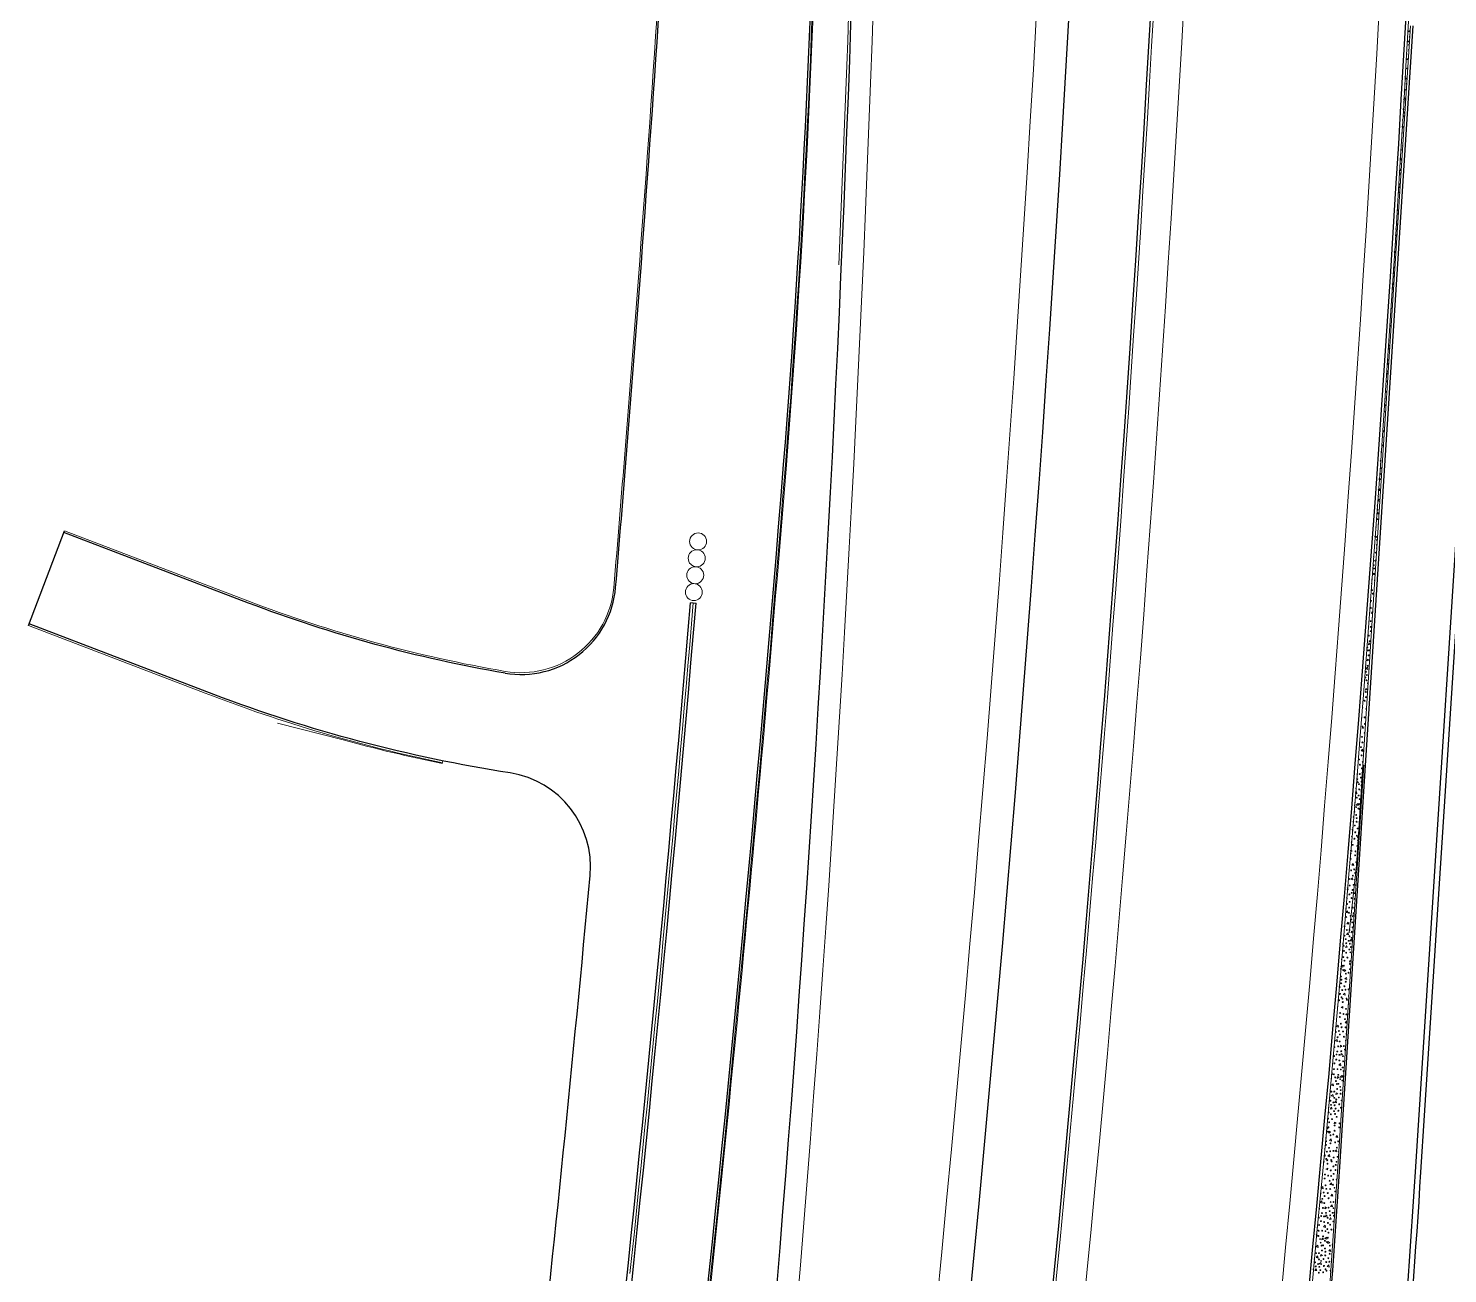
# Model space of a CAD drawing. Extents: x 2536801 to 2538856, y 7112140 to 7131569.
# Drawn here: x 2537463 to 2537985, y 7115998 to 7116457 of the extents above; entities that cross this region are included whole.
import ezdxf

# ---------------------------------------------------------------- set-up
doc = ezdxf.new("R2010")
doc.units = 0
doc.header["$LTSCALE"] = 100
doc.header["$MEASUREMENT"] = 0
for name, color, linetype, lineweight in [('D_BOC_FR', 3, 'Continuous', 13), ('D_BOC_XST', 4, 'Continuous', 13), ('D_CTB_1', 2, 'Continuous', 0), ('D_EOS_FR', 3, 'Continuous', 30), ('D_EOS_ML', 7, 'Continuous', 30), ('D_EOS_RMP', 1, 'Continuous', 30), ('D_EOT_ML', 7, 'Continuous', 13), ('D_EOT_RMP', 1, 'Continuous', 13), ('D_FOC_FR', 3, 'Continuous', 30), ('D_FOC_XST', 4, 'Continuous', 30), ('D_MBGF', 20, 'Continuous', 0), ('D_RIPRAP_1', 7, 'Continuous', 0)]:
    doc.layers.add(name, color=color, linetype=linetype, lineweight=lineweight)
doc.linetypes.add('mbgf', pattern='A,1,-0.5,[46,dgnlstyle-BGELINES.shx,S=0.008,R=0,X=0,Y=0],-0.5,1', length=3)

msp = doc.modelspace()

# ---------------------------------------------------------------- linework, layer by layer
at = {"layer": 'D_BOC_FR', "lineweight": 0}
for p in [(2537945.07, 7116037.72), (2537955.26, 7116185.59)]:
    msp.add_line(p, (2537954.59, 7116185.64), dxfattribs=at)
for centre, radius, start, end in [((2525324.55, 7117290.22), 12397.33, 355.427148, 357.310279), ((2533717.71, 7116618.42), 4036.67, 355.42369, 359.19918), ((2525324.55, 7117290.22), 12397.33, 355.191647, 355.427148), ((2525324.55, 7117290.22), 12456.67, 348.651755, 355.423692), ((2531958.14, 7116423.27), 5999.33, 352.971213, 356.315281)]:
    msp.add_arc(centre, radius, start, end, dxfattribs=at)
at = {"layer": 'D_BOC_XST', "lineweight": 0}
for p, q in [((2537543.37, 7116246.2), (2537475.84, 7116271.96)), ((2537527.66, 7116212.23), (2537462.54, 7116237.07))]:
    msp.add_line(p, q, dxfattribs=at)
at = {"layer": 'D_BOC_XST'}
msp.add_line((2537615.25, 7116187.22), (2537615.05, 7116186.24), dxfattribs=at)
at = {"layer": 'D_BOC_XST', "lineweight": 0}
msp.add_arc((2537644.05, 7116254.06), 34.33, 260.3227, 354.9525, dxfattribs=at)
at = {"layer": 'D_BOC_XST', "lineweight": 0, "extrusion": (0, 0, -1)}
for radius, start, end in [(501.33, 279.6773, 290.9414), (538.67, 281.5044, 291.2108)]:
    msp.add_arc((-2537722.55, 7116714.42), radius, start, end, dxfattribs=at)
at = {"layer": 'D_CTB_1', "linetype": 'Continuous', "lineweight": 0, "ltscale": 0.025}
msp.add_line((2537954.26, 7116185.66), (2537971.8, 7116458.07), dxfattribs=at)
at = {"layer": 'D_CTB_1', "linetype": 'Continuous', "lineweight": 13}
for centre in [(2537709.32, 7116268.1), (2537708.8, 7116261.88), (2537708.27, 7116255.65), (2537707.74, 7116249.42)]:
    msp.add_circle(centre, 3.13, dxfattribs=at)
at = {"layer": 'D_CTB_1', "linetype": 'Continuous', "lineweight": 0, "ltscale": 0.025}
for centre, radius, start, end in [((2526379.38, 7117111.1), 11516, 353.919176, 358.175075), ((2527921.04, 7116803.22), 9849.64, 357.478753, 359.189034), ((2525324.55, 7117290.22), 12427, 354.032881, 355.177248), ((2525324.55, 7117290.22), 12427, 354.032881, 355.177248)]:
    msp.add_arc(centre, radius, start, end, dxfattribs=at)
at = {"layer": 'D_EOS_FR'}
for p, q in [((2537955.26, 7116185.59), (2537972.8, 7116458)), ((2537973.68, 7116035.87), (2537996.18, 7116385.37))]:
    msp.add_line(p, q, dxfattribs=at)
for centre, radius, start, end in [((2525324.55, 7117290.22), 12428, 348.659709, 355.177266), ((2531958.14, 7116423.27), 6000, 352.971213, 356.315281), ((2531958.14, 7116423.27), 6028, 352.971213, 356.315281)]:
    msp.add_arc(centre, radius, start, end, dxfattribs=at)
at = {"layer": 'D_EOS_ML'}
for radius, start in [(11485, 346.032105), (11515, 347.842935), (11609, 347.843052)]:
    msp.add_arc((2526379.38, 7117111.1), radius, start, 358.175075, dxfattribs=at)
at = {"layer": 'D_EOS_RMP'}
for p, q in [((2537975.67, 7116035.75), (2537998.83, 7116395.31)), ((2537706.56, 7116245.53), (2537708.55, 7116245.36))]:
    msp.add_line(p, q, dxfattribs=at)
for centre, radius, start, end in [((2527921.04, 7116803.22), 9850.64, 354.828399, 359.771988), ((2525324.55, 7117290.22), 12426, 352.172819, 355.177248), ((2525324.55, 7117290.22), 12398, 353.751634, 354.699751), ((2531958.14, 7116423.27), 6030, 352.971213, 356.315281)]:
    msp.add_arc(centre, radius, start, end, dxfattribs=at)
at = {"layer": 'D_EOT_ML'}
for radius, start in [(11473, 346.032105), (11527, 347.842935), (11599, 347.843038)]:
    msp.add_arc((2526379.38, 7117111.1), radius, start, 358.175075, dxfattribs=at)
at = {"layer": 'D_EOT_RMP'}
msp.add_arc((2527921.04, 7116803.22), 9858.64, 353.977082, 359.771988, dxfattribs=at)
at = {"layer": 'D_FOC_FR'}
msp.add_line((2537945.73, 7116037.67), (2537955.26, 7116185.59), dxfattribs=at)
for centre, radius, start, end in [((2525324.55, 7117290.22), 12398, 355.427148, 357.283742), ((2533717.71, 7116618.42), 4036, 355.42369, 359.19918), ((2525324.55, 7117290.22), 12398, 355.192311, 355.427148), ((2525324.55, 7117290.22), 12456, 348.651755, 355.423692)]:
    msp.add_arc(centre, radius, start, end, dxfattribs=at)
at = {"layer": 'D_FOC_XST'}
for p, q in [((2537462.54, 7116237.07), (2537475.84, 7116271.96)), ((2537543.64, 7116245.38), (2537475.6, 7116271.33)), ((2537530.82, 7116211.74), (2537462.77, 7116237.7))]:
    msp.add_line(p, q, dxfattribs=at)
for centre, start, end in [((2537644.05, 7116254.06), 260.3227, 355.1923), ((2537634.69, 7116148.19), 354.6998, 81.1793)]:
    msp.add_arc(centre, 35, start, end, dxfattribs=at)
at = {"layer": 'D_FOC_XST', "extrusion": (0, 0, -1)}
for radius, start, end in [(502, 279.6773, 290.8793), (538, 278.8207, 290.8787)]:
    msp.add_arc((-2537722.55, 7116714.42), radius, start, end, dxfattribs=at)
at = {"layer": 'D_MBGF', "linetype": 'mbgf', "lineweight": 13, "ltscale": 0.025}
for p, q in [((2537554.28, 7116201.15), (2537578.51, 7116195.02)), ((2537953.49, 7116173.69), (2537954.26, 7116185.66)), ((2537953.49, 7116173.69), (2537951.88, 7116148.72)), ((2537949.28, 7116123.86), (2537951.88, 7116148.74))]:
    msp.add_line(p, q, dxfattribs=at)
for centre, radius, start, end in [((2533717.71, 7116618.42), 4037, 355.42369, 359.19918), ((2525324.55, 7117290.22), 12457, 353.646886, 355.423692)]:
    msp.add_arc(centre, radius, start, end, dxfattribs=at)
at = {"layer": 'D_MBGF', "linetype": 'mbgf', "lineweight": 13, "ltscale": 0.025, "extrusion": (0, 0, -1)}
msp.add_arc((-2537722.55, 7116714.42), 539, 281.5044, 285.5004, dxfattribs=at)
at = {"layer": 'D_RIPRAP_1', "color": 7, "linetype": 'Continuous', "lineweight": 0}
for p, q in [((2537957.84, 7116256.08), (2537958.46, 7116256.44)), ((2537958.38, 7116255.82), (2537957.84, 7116256.08)), ((2537958.46, 7116256.44), (2537958.38, 7116255.82)), ((2537951.94, 7116155.87), (2537952.56, 7116156.23)), ((2537952.48, 7116155.6), (2537951.94, 7116155.87)), ((2537952.56, 7116156.23), (2537952.48, 7116155.6)), ((2537946.31, 7116096.33), (2537946.93, 7116096.7)), ((2537946.85, 7116096.07), (2537946.31, 7116096.33)), ((2537946.93, 7116096.7), (2537946.85, 7116096.07)), ((2537946.04, 7116055.65), (2537946.23, 7116055.76)), ((2537946.22, 7116055.57), (2537946.04, 7116055.65)), ((2537940.68, 7116036.8), (2537941.3, 7116037.16)), ((2537941.22, 7116036.53), (2537940.68, 7116036.8)), ((2537941.3, 7116037.16), (2537941.22, 7116036.53))]:
    msp.add_line(p, q, dxfattribs=at)
at = {"layer": 'D_RIPRAP_1', "color": 7, "lineweight": 0, "flags": 128}
msp.add_lwpolyline([(2537945.07, 7116037.72), (2537954.59, 7116185.64), (2537954.26, 7116185.66), (2537971.8, 7116458.07)], dxfattribs=at)
at = {"layer": 'D_RIPRAP_1', "color": 7, "linetype": 'Continuous', "lineweight": 0, "flags": 128}
for points in [[(2537971.34, 7116450.82), (2537971.03, 7116450.91), (2537971.36, 7116451.24)], [(2537969.79, 7116439.48), (2537970.12, 7116439.25), (2537969.77, 7116439.11)], [(2537969.27, 7116430.94), (2537969.83, 7116431.48), (2537969.99, 7116430.7), (2537969.27, 7116430.9)], [(2537967.95, 7116409.17), (2537968.17, 7116409.39), (2537968.33, 7116408.6), (2537967.92, 7116408.72)], [(2537967.62, 7116403.9), (2537967.86, 7116404.13), (2537968.02, 7116403.35), (2537967.6, 7116403.46)], [(2537966.38, 7116383.42), (2537966.45, 7116383.06), (2537966.36, 7116383.09)], [(2537965.39, 7116367.22), (2537965.61, 7116367.43), (2537965.77, 7116366.65), (2537965.36, 7116366.76)], [(2537965.05, 7116361.67), (2537965.05, 7116361.67), (2537965.21, 7116360.88), (2537965, 7116360.94)], [(2537964.14, 7116339.01), (2537963.65, 7116338.8)], [(2537963.69, 7116339.41), (2537964.14, 7116339.1)], [(2537963.86, 7116342.11), (2537963.98, 7116342.02), (2537963.85, 7116341.97)], [(2537963.43, 7116335.48), (2537963.56, 7116334.86), (2537963.39, 7116334.91)], [(2537963.6, 7116330.63), (2537963.34, 7116330.7), (2537963.62, 7116330.97)], [(2537962.17, 7116308.47), (2537961.68, 7116308.6), (2537962.21, 7116309.12)], [(2537961.83, 7116303.21), (2537961.37, 7116303.35), (2537961.87, 7116303.83)], [(2537960.21, 7116291.12), (2537960.25, 7116290.95), (2537960.2, 7116290.96)], [(2537959.92, 7116287.06), (2537960.44, 7116287.57), (2537960.6, 7116286.78), (2537959.91, 7116286.98)], [(2537960.52, 7116282.86), (2537959.8, 7116283.06), (2537960.39, 7116283.64), (2537960.53, 7116282.95)], [(2537959.47, 7116266.55), (2537959.12, 7116266.65), (2537959.5, 7116267.02)], [(2537959.1, 7116260.73), (2537958.56, 7116260.88), (2537959.14, 7116261.45)], [(2537957.87, 7116241.72), (2537957.41, 7116241.53), (2537957.53, 7116242.19), (2537957.89, 7116241.94)], [(2537957.67, 7116238.55), (2537957.65, 7116238.55), (2537957.68, 7116238.66)], [(2537957.42, 7116234.72), (2537956.91, 7116234.87), (2537957.47, 7116235.41)], [(2537954.13, 7116207.44), (2537954.24, 7116206.9), (2537954.09, 7116206.94)], [(2537953.66, 7116201.21), (2537953.68, 7116201.14), (2537953.66, 7116201.14)], [(2537954.33, 7116186.68), (2537953.95, 7116186.78), (2537954.36, 7116187.18)], [(2537952.09, 7116182.53), (2537952.45, 7116182.28), (2537952.05, 7116182.11)], [(2537954.41, 7116182.71), (2537953.9, 7116182.85), (2537954.45, 7116183.39)], [(2537951.5, 7116175.54), (2537951.87, 7116175.9), (2537952.03, 7116175.12), (2537951.48, 7116175.28)], [(2537954.11, 7116178.07), (2537953.5, 7116178.02), (2537953.88, 7116178.7), (2537954.11, 7116178.2)], [(2537951.11, 7116170.96), (2537951.39, 7116170.76), (2537951.08, 7116170.63)], [(2537953.55, 7116169.44), (2537952.95, 7116169.18), (2537953.07, 7116169.84), (2537953.55, 7116169.5)], [(2537953.35, 7116166.4), (2537953.22, 7116166.43), (2537953.37, 7116166.58)], [(2537950.36, 7116162.11), (2537950.5, 7116161.42), (2537950.31, 7116161.48)], [(2537950.61, 7116164.98), (2537950.89, 7116164.79), (2537950.58, 7116164.66)], [(2537952.98, 7116160.58), (2537952.66, 7116160.67), (2537953.01, 7116161.01)], [(2537949.7, 7116154.23), (2537949.73, 7116154.39), (2537950.27, 7116154.01), (2537949.66, 7116153.75)], [(2537951.75, 7116141.42), (2537951.51, 7116141.32), (2537951.63, 7116141.98), (2537951.78, 7116141.88)], [(2537951.31, 7116134.57), (2537951.01, 7116134.65), (2537951.33, 7116134.97)], [(2537951.01, 7116130.04), (2537950.45, 7116129.8), (2537950.58, 7116130.46), (2537951.02, 7116130.15)], [(2537946.81, 7116119.94), (2537947.06, 7116119.76), (2537946.78, 7116119.64)], [(2537949.94, 7116113.3), (2537949.34, 7116113.05), (2537949.46, 7116113.71), (2537949.94, 7116113.37)], [(2537948.21, 7116086.52), (2537948.05, 7116086.57), (2537948.23, 7116086.74)], [(2537947.65, 7116077.81), (2537947.6, 7116077.81), (2537947.66, 7116077.91)], [(2537942.79, 7116072.33), (2537942.93, 7116072.46), (2537943.08, 7116071.67), (2537942.74, 7116071.77)], [(2537947.08, 7116068.99), (2537947.04, 7116068.97), (2537947.1, 7116069.28)], [(2537940.91, 7116052.23), (2537941.14, 7116052.46), (2537941.3, 7116051.67), (2537940.87, 7116051.79)], [(2537944.09, 7116023.63), (2537944.05, 7116023.61), (2537944.11, 7116023.95)], [(2537943.89, 7116020.66), (2537943.58, 7116020.75), (2537943.91, 7116021.07)], [(2537937.12, 7116012.75), (2537937.3, 7116012.92), (2537937.46, 7116012.14), (2537937.07, 7116012.25)]]:
    msp.add_lwpolyline(points, dxfattribs=at)
for points in [[(2537960.07, 7116278.29), (2537959.41, 7116278.23), (2537959.78, 7116278.91)], [(2537958.85, 7116269.4), (2537958.97, 7116270.06), (2537959.51, 7116269.68)], [(2537956.36, 7116230.01), (2537956.48, 7116230.67), (2537957.02, 7116230.29)], [(2537955.85, 7116224.04), (2537955.98, 7116224.7), (2537956.52, 7116224.32)], [(2537956.13, 7116220.96), (2537955.38, 7116221.17), (2537955.97, 7116221.74)], [(2537955.24, 7116213.26), (2537955.36, 7116213.92), (2537955.9, 7116213.54)], [(2537954.34, 7116190.74), (2537953.6, 7116190.95), (2537954.18, 7116191.52)], [(2537952.02, 7116179.01), (2537952.15, 7116179.67), (2537952.69, 7116179.29)], [(2537952.56, 7116170.74), (2537951.81, 7116170.95), (2537952.4, 7116171.52)], [(2537950.9, 7116148.64), (2537950.15, 7116148.86), (2537950.74, 7116149.43)], [(2537950.59, 7116143.39), (2537949.84, 7116143.6), (2537950.43, 7116144.17)], [(2537948.71, 7116131.2), (2537947.97, 7116131.42), (2537948.55, 7116131.99)], [(2537949.02, 7116123.1), (2537948.27, 7116123.32), (2537948.86, 7116123.89)], [(2537949.07, 7116127.04), (2537948.32, 7116127.25), (2537948.91, 7116127.82)], [(2537949.95, 7116123.83), (2537950.07, 7116124.49), (2537950.62, 7116124.11)], [(2537948.54, 7116118.55), (2537947.87, 7116118.49), (2537948.25, 7116119.17)], [(2537950.23, 7116120.75), (2537949.48, 7116120.96), (2537950.07, 7116121.53)], [(2537946.93, 7116111.2), (2537946.18, 7116111.42), (2537946.77, 7116111.99)], [(2537947.32, 7116109.65), (2537947.44, 7116110.31), (2537947.98, 7116109.93)], [(2537948.34, 7116106.69), (2537947.59, 7116106.9), (2537948.18, 7116107.47)], [(2537947.78, 7116100.92), (2537947.03, 7116101.14), (2537947.62, 7116101.71)], [(2537945.27, 7116089.11), (2537944.52, 7116089.32), (2537945.11, 7116089.9)], [(2537948.44, 7116090.53), (2537947.69, 7116090.74), (2537948.28, 7116091.31)], [(2537944.96, 7116083.85), (2537944.21, 7116084.06), (2537944.8, 7116084.64)], [(2537945.88, 7116081.78), (2537946, 7116082.44), (2537946.55, 7116082.06)], [(2537946.12, 7116078.8), (2537946.24, 7116079.46), (2537946.79, 7116079.08)], [(2537946.13, 7116074.91), (2537945.38, 7116075.12), (2537945.97, 7116075.69)], [(2537946.66, 7116070.53), (2537945.91, 7116070.74), (2537946.5, 7116071.31)], [(2537943.44, 7116067.5), (2537942.69, 7116067.71), (2537943.28, 7116068.29)], [(2537944.83, 7116070.27), (2537944.95, 7116070.93), (2537945.49, 7116070.55)], [(2537943.39, 7116063.57), (2537942.64, 7116063.78), (2537943.23, 7116064.35)], [(2537944.6, 7116061.21), (2537943.85, 7116061.42), (2537944.44, 7116062)], [(2537944.32, 7116064.29), (2537944.44, 7116064.95), (2537944.99, 7116064.57)], [(2537942.91, 7116059.01), (2537942.25, 7116058.95), (2537942.62, 7116059.63)], [(2537941.69, 7116050.12), (2537941.81, 7116050.78), (2537942.35, 7116050.4)], [(2537943.71, 7116053.51), (2537943.83, 7116054.17), (2537944.37, 7116053.79)], [(2537942.71, 7116047.15), (2537941.96, 7116047.37), (2537942.55, 7116047.94)], [(2537945, 7116048.43), (2537944.25, 7116048.64), (2537944.84, 7116049.22)], [(2537942.15, 7116041.39), (2537941.4, 7116041.6), (2537941.99, 7116042.18)], [(2537944.69, 7116043.17), (2537943.94, 7116043.39), (2537944.53, 7116043.96)], [(2537939.64, 7116029.58), (2537938.89, 7116029.79), (2537939.48, 7116030.36)], [(2537942.81, 7116030.99), (2537942.06, 7116031.2), (2537942.65, 7116031.78)], [(2537939.33, 7116024.32), (2537938.58, 7116024.53), (2537939.17, 7116025.1)], [(2537943.17, 7116026.82), (2537942.42, 7116027.04), (2537943.01, 7116027.61)], [(2537940.25, 7116022.25), (2537940.37, 7116022.91), (2537940.92, 7116022.53)], [(2537940.49, 7116019.27), (2537940.61, 7116019.93), (2537941.16, 7116019.55)], [(2537942.64, 7116018.33), (2537941.97, 7116018.28), (2537942.35, 7116018.95)], [(2537943.11, 7116022.89), (2537942.37, 7116023.1), (2537942.95, 7116023.68)], [(2537940.5, 7116015.37), (2537939.75, 7116015.58), (2537940.34, 7116016.16)], [(2537937.81, 7116007.97), (2537937.06, 7116008.18), (2537937.65, 7116008.75)], [(2537939.2, 7116010.73), (2537939.32, 7116011.39), (2537939.86, 7116011.01)], [(2537941.03, 7116010.99), (2537940.28, 7116011.2), (2537940.87, 7116011.78)], [(2537941.41, 7116009.44), (2537941.54, 7116010.1), (2537942.08, 7116009.72)], [(2537937.76, 7116004.04), (2537937.01, 7116004.25), (2537937.6, 7116004.82)], [(2537938.69, 7116004.76), (2537938.82, 7116005.42), (2537939.36, 7116005.04)], [(2537942.44, 7116006.48), (2537941.69, 7116006.69), (2537942.28, 7116007.26)], [(2537937.28, 7115999.48), (2537936.62, 7115999.42), (2537936.99, 7116000.1)], [(2537938.97, 7116001.68), (2537938.22, 7116001.89), (2537938.81, 7116002.46)], [(2537941.87, 7116000.71), (2537941.13, 7116000.92), (2537941.72, 7116001.5)]]:
    msp.add_lwpolyline(points, close=True, dxfattribs=at)
at = {"layer": 'D_RIPRAP_1', "color": 7, "linetype": 'Continuous', "lineweight": 0}
for centre, radius in [((2537971.38, 7116456.05), 0.163), ((2537971, 7116452.26), 0.163), ((2537970.6, 7116442.32), 0.163), ((2537970.62, 7116445.77), 0.163), ((2537970.24, 7116438.6), 0.163), ((2537969.25, 7116427.29), 0.163), ((2537969.38, 7116424.76), 0.163), ((2537969.42, 7116426.09), 0.163), ((2537968.91, 7116420.88), 0.199), ((2537968.02, 7116404.9), 0.163), ((2537967.52, 7116396.66), 0.163), ((2537967.6, 7116398.56), 0.163), ((2537967.16, 7116390.11), 0.163), ((2537966.78, 7116384.88), 0.163), ((2537966.44, 7116380.9), 0.163), ((2537964.39, 7116347.48), 0.163), ((2537963.57, 7116333.47), 0.163), ((2537963.35, 7116329.92), 0.163), ((2537962.84, 7116323.18), 0.163), ((2537960.69, 7116291.02), 0.163), ((2537960.76, 7116292.93), 0.163), ((2537960.93, 7116295.06), 0.163), ((2537959.64, 7116276.3), 0.163), ((2537959.68, 7116279.79), 0.163), ((2537958.31, 7116259.36), 0.163), ((2537958.98, 7116263.95), 0.163), ((2537958.38, 7116258.1), 0.163), ((2537957.7, 7116250.13), 0.163), ((2537957.96, 7116248.82), 0.163), ((2537957.22, 7116243.6), 0.163), ((2537957.32, 7116246.18), 0.163), ((2537957.12, 7116238.69), 0.163), ((2537956.45, 7116233.4), 0.163), ((2537957.16, 7116236.59), 0.163), ((2537955.88, 7116229.01), 0.163), ((2537956.23, 7116227.94), 0.163), ((2537956.75, 7116231.32), 0.163), ((2537956.82, 7116228), 0.163), ((2537956.34, 7116226.1), 0.163), ((2537955.2, 7116217.94), 0.163), ((2537955.39, 7116220.09), 0.163), ((2537955.75, 7116218.86), 0.163), ((2537956, 7116222.25), 0.163), ((2537955.38, 7116212.64), 0.163), ((2537955.56, 7116216.92), 0.163), ((2537954.92, 7116209.38), 0.163), ((2537955.39, 7116210.72), 0.163), ((2537954.91, 7116203.26), 0.163), ((2537954.14, 7116199.9), 0.163), ((2537954.29, 7116199.41), 0.163), ((2537955.03, 7116200.84), 0.163), ((2537953.57, 7116192.3), 0.163), ((2537953.95, 7116196.1), 0.163), ((2537954.11, 7116194.03), 0.163), ((2537952.86, 7116187.74), 0.163), ((2537953.8, 7116189.25), 0.163), ((2537953.17, 7116182.36), 0.163), ((2537953.18, 7116185.81), 0.163), ((2537953.57, 7116181.08), 0.163), ((2537953.94, 7116184.45), 0.163), ((2537952.22, 7116180.46), 0.163), ((2537952.81, 7116178.65), 0.163), ((2537952.93, 7116176.74), 0.163), ((2537953.74, 7116176.09), 0.163), ((2537953.77, 7116179.57), 0.163), ((2537952.04, 7116173.72), 0.163), ((2537952.7, 7116174.49), 0.163), ((2537952.88, 7116171.31), 0.163), ((2537953.09, 7116173.16), 0.163), ((2537951.19, 7116168.46), 0.163), ((2537951.82, 7116170.18), 0.163), ((2537951.81, 7116167.33), 0.163), ((2537951.99, 7116166.13), 0.163), ((2537952.62, 7116169.7), 0.163), ((2537951.31, 7116163.43), 0.163), ((2537951.47, 7116160.92), 0.199), ((2537951.95, 7116164.8), 0.163), ((2537952.3, 7116162.32), 0.163), ((2537950.52, 7116156.29), 0.163), ((2537951.16, 7116158.56), 0.163), ((2537952.04, 7116159.66), 0.163), ((2537952.41, 7116159.15), 0.163), ((2537952.47, 7116157.89), 0.163), ((2537949.76, 7116151.19), 0.163), ((2537951.42, 7116152.43), 0.163), ((2537951.56, 7116153.89), 0.163), ((2537951.8, 7116149.92), 0.163), ((2537949.95, 7116146.87), 0.163), ((2537950.59, 7116144.94), 0.163), ((2537951.09, 7116147.25), 0.163), ((2537951.42, 7116145.96), 0.163), ((2537948.66, 7116139.88), 0.163), ((2537949.28, 7116143.72), 0.163), ((2537949.4, 7116141.31), 0.163), ((2537950.47, 7116139.7), 0.163), ((2537950.8, 7116141.58), 0.163), ((2537951.32, 7116143.39), 0.163), ((2537948.48, 7116134.5), 0.163), ((2537949.32, 7116138.03), 0.163), ((2537949.4, 7116135.31), 0.163), ((2537950.09, 7116136.7), 0.163), ((2537950.17, 7116138.6), 0.163), ((2537951.22, 7116138.48), 0.163), ((2537951.26, 7116136.38), 0.163), ((2537948.17, 7116129.72), 0.163), ((2537949.15, 7116131.28), 0.163), ((2537949.23, 7116133.19), 0.163), ((2537949.73, 7116130.15), 0.163), ((2537949.98, 7116128.8), 0.163), ((2537950.55, 7116133.19), 0.163), ((2537950.85, 7116131.11), 0.163), ((2537947.55, 7116126.28), 0.163), ((2537948.31, 7116124.92), 0.163), ((2537949.35, 7116124.92), 0.163), ((2537950.33, 7116127.73), 0.163), ((2537950.44, 7116125.89), 0.163), ((2537947.18, 7116119.11), 0.163), ((2537947.54, 7116122.83), 0.163), ((2537947.94, 7116121.55), 0.163), ((2537948.14, 7116120.04), 0.163), ((2537949.01, 7116120.94), 0.163), ((2537949.36, 7116122.63), 0.163), ((2537949.48, 7116119.88), 0.163), ((2537949.85, 7116118.64), 0.163), ((2537950.1, 7116122.04), 0.163), ((2537947.07, 7116114.96), 0.163), ((2537947.3, 7116117.2), 0.163), ((2537947.46, 7116113.62), 0.163), ((2537948.11, 7116116.56), 0.163), ((2537948.56, 7116114.75), 0.163), ((2537949.3, 7116117.72), 0.163), ((2537949.65, 7116116.7), 0.163), ((2537946.18, 7116107.79), 0.163), ((2537946.99, 7116110.17), 0.163), ((2537947.25, 7116111.78), 0.163), ((2537947.98, 7116108.83), 0.163), ((2537949.02, 7116109.17), 0.163), ((2537949.47, 7116112.42), 0.163), ((2537949.49, 7116110.51), 0.163), ((2537945.68, 7116103.9), 0.163), ((2537946.32, 7116105.27), 0.163), ((2537946.36, 7116106.6), 0.163), ((2537946.67, 7116102.79), 0.163), ((2537947.45, 7116104.2), 0.163), ((2537947.85, 7116102.92), 0.163), ((2537947.95, 7116105.86), 0.163), ((2537949.01, 7116103.04), 0.163), ((2537945.53, 7116099.02), 0.163), ((2537945.84, 7116101.39), 0.199), ((2537946.41, 7116100.13), 0.163), ((2537946.78, 7116099.62), 0.163), ((2537946.85, 7116098.36), 0.163), ((2537948.24, 7116099.69), 0.163), ((2537948.39, 7116099.2), 0.163), ((2537945.79, 7116092.89), 0.163), ((2537945.93, 7116094.35), 0.163), ((2537947.13, 7116093.97), 0.163), ((2537947.67, 7116092.09), 0.163), ((2537948.05, 7116095.88), 0.163), ((2537948.2, 7116093.82), 0.163), ((2537944.32, 7116087.34), 0.163), ((2537945.46, 7116087.71), 0.163), ((2537946.17, 7116090.38), 0.163), ((2537946.43, 7116089.08), 0.163), ((2537946.96, 7116087.52), 0.163), ((2537947.9, 7116089.04), 0.163), ((2537943.77, 7116081.77), 0.163), ((2537944.96, 7116085.41), 0.163), ((2537945.18, 7116082.05), 0.163), ((2537945.69, 7116083.86), 0.163), ((2537945.79, 7116086.43), 0.163), ((2537947.27, 7116082.15), 0.163), ((2537947.28, 7116085.6), 0.163), ((2537943.69, 7116078.49), 0.163), ((2537944.46, 7116077.16), 0.163), ((2537944.54, 7116079.06), 0.163), ((2537944.84, 7116080.17), 0.163), ((2537945.59, 7116078.94), 0.163), ((2537945.63, 7116076.84), 0.163), ((2537946.32, 7116080.24), 0.163), ((2537946.91, 7116078.43), 0.163), ((2537947.03, 7116076.53), 0.163), ((2537947.67, 7116080.87), 0.163), ((2537943.53, 7116071.74), 0.163), ((2537943.6, 7116073.65), 0.163), ((2537943.77, 7116075.78), 0.163), ((2537944.92, 7116073.66), 0.163), ((2537945.22, 7116071.58), 0.163), ((2537946.14, 7116073.51), 0.163), ((2537946.8, 7116074.28), 0.163), ((2537946.98, 7116071.1), 0.163), ((2537944.1, 7116070.62), 0.163), ((2537944.35, 7116069.27), 0.163), ((2537944.7, 7116068.19), 0.163), ((2537944.81, 7116066.35), 0.163), ((2537945.29, 7116068.25), 0.163), ((2537945.91, 7116069.97), 0.163), ((2537945.91, 7116067.12), 0.163), ((2537946.09, 7116065.92), 0.163), ((2537946.72, 7116069.49), 0.163), ((2537942.31, 7116062.01), 0.163), ((2537942.52, 7116060.5), 0.163), ((2537942.68, 7116065.39), 0.163), ((2537943.38, 7116061.4), 0.163), ((2537943.72, 7116065.39), 0.163), ((2537943.73, 7116063.09), 0.163), ((2537944.47, 7116062.5), 0.163), ((2537945.41, 7116063.22), 0.163), ((2537945.57, 7116060.71), 0.199), ((2537946.05, 7116064.59), 0.163), ((2537946.4, 7116062.11), 0.163), ((2537941.44, 7116055.43), 0.163), ((2537941.67, 7116057.67), 0.163), ((2537942.48, 7116057.02), 0.163), ((2537942.93, 7116055.21), 0.163), ((2537943.67, 7116058.19), 0.163), ((2537943.85, 7116060.34), 0.163), ((2537944.03, 7116057.17), 0.163), ((2537944.22, 7116059.11), 0.163), ((2537944.62, 7116056.08), 0.163), ((2537945.26, 7116058.34), 0.163), ((2537946.13, 7116059.45), 0.163), ((2537941.36, 7116050.64), 0.163), ((2537941.62, 7116052.24), 0.163), ((2537941.83, 7116054.09), 0.163), ((2537943.84, 7116052.89), 0.163), ((2537943.86, 7116050.98), 0.163), ((2537945.52, 7116052.21), 0.163), ((2537945.66, 7116053.68), 0.163), ((2537940.69, 7116045.73), 0.163), ((2537940.73, 7116047.06), 0.163), ((2537942.32, 7116046.33), 0.163), ((2537942.35, 7116049.3), 0.163), ((2537943.39, 7116049.63), 0.163), ((2537944.05, 7116046.66), 0.163), ((2537944.69, 7116044.73), 0.163), ((2537945.19, 7116047.03), 0.163), ((2537939.9, 7116039.49), 0.163), ((2537940.21, 7116041.85), 0.199), ((2537940.78, 7116040.59), 0.163), ((2537941.04, 7116043.26), 0.163), ((2537941.15, 7116040.08), 0.163), ((2537941.82, 7116044.67), 0.163), ((2537942.22, 7116043.39), 0.163), ((2537942.61, 7116040.15), 0.163), ((2537942.76, 7116039.67), 0.163), ((2537943.38, 7116043.51), 0.163), ((2537943.5, 7116041.1), 0.163), ((2537944.57, 7116039.49), 0.163), ((2537944.9, 7116041.37), 0.163), ((2537940.3, 7116034.82), 0.163), ((2537941.22, 7116038.82), 0.163), ((2537941.5, 7116034.44), 0.163), ((2537942.42, 7116036.35), 0.163), ((2537942.57, 7116034.29), 0.163), ((2537943.42, 7116037.82), 0.163), ((2537943.5, 7116035.1), 0.163), ((2537944.19, 7116036.48), 0.163), ((2537944.27, 7116038.38), 0.163), ((2537940.16, 7116033.36), 0.163), ((2537940.54, 7116030.85), 0.163), ((2537940.8, 7116029.54), 0.163), ((2537942.04, 7116032.55), 0.163), ((2537942.27, 7116029.5), 0.163), ((2537943.25, 7116031.06), 0.163), ((2537943.32, 7116032.97), 0.163), ((2537943.83, 7116029.94), 0.163), ((2537939.33, 7116025.87), 0.163), ((2537939.83, 7116028.18), 0.163), ((2537940.06, 7116024.32), 0.163), ((2537940.16, 7116026.9), 0.163), ((2537941.33, 7116027.99), 0.163), ((2537941.65, 7116026.07), 0.163), ((2537942.41, 7116024.71), 0.163), ((2537943.45, 7116024.71), 0.163), ((2537944.07, 7116028.59), 0.163), ((2537938.06, 7116018.96), 0.163), ((2537938.91, 7116019.53), 0.163), ((2537939.21, 7116020.64), 0.163), ((2537939.55, 7116022.52), 0.163), ((2537939.96, 7116019.41), 0.163), ((2537940.69, 7116020.71), 0.163), ((2537941.28, 7116018.9), 0.163), ((2537941.64, 7116022.62), 0.163), ((2537942.04, 7116021.34), 0.163), ((2537942.24, 7116019.83), 0.163), ((2537943.11, 7116020.72), 0.163), ((2537943.46, 7116022.42), 0.163), ((2537943.58, 7116019.66), 0.163), ((2537937.97, 7116014.12), 0.163), ((2537938.14, 7116016.24), 0.163), ((2537938.83, 7116017.63), 0.163), ((2537939.29, 7116014.12), 0.163), ((2537940, 7116017.31), 0.163), ((2537940.51, 7116013.98), 0.163), ((2537941.17, 7116014.75), 0.163), ((2537941.4, 7116016.99), 0.163), ((2537941.56, 7116013.41), 0.163), ((2537942.21, 7116016.34), 0.163), ((2537942.66, 7116014.53), 0.163), ((2537943.4, 7116017.51), 0.163), ((2537937.9, 7116012.21), 0.163), ((2537938.47, 7116011.08), 0.163), ((2537938.72, 7116009.73), 0.163), ((2537939.07, 7116008.66), 0.163), ((2537939.59, 7116012.04), 0.163), ((2537939.66, 7116008.72), 0.163), ((2537940.29, 7116010.43), 0.163), ((2537941.09, 7116009.96), 0.163), ((2537941.35, 7116011.56), 0.163), ((2537942.08, 7116008.62), 0.163), ((2537937.05, 7116005.85), 0.163), ((2537938.09, 7116005.86), 0.163), ((2537938.1, 7116003.56), 0.163), ((2537938.84, 7116002.97), 0.163), ((2537939.18, 7116006.82), 0.163), ((2537939.78, 7116003.69), 0.163), ((2537940.28, 7116007.58), 0.163), ((2537940.42, 7116005.05), 0.163), ((2537940.46, 7116006.38), 0.163), ((2537941.55, 7116003.99), 0.163), ((2537942.04, 7116005.65), 0.163), ((2537936.68, 7116002.48), 0.163), ((2537936.89, 7116000.97), 0.163), ((2537937.75, 7116001.87), 0.163), ((2537938.04, 7115998.66), 0.163), ((2537938.22, 7116000.81), 0.163), ((2537938.59, 7115999.58), 0.163), ((2537939.63, 7115998.81), 0.163), ((2537939.94, 7116001.17), 0.199), ((2537940.5, 7115999.91), 0.163), ((2537940.77, 7116002.58), 0.163), ((2537940.88, 7115999.4), 0.163), ((2537941.95, 7116002.71), 0.163)]:
    msp.add_circle(centre, radius, dxfattribs=at)
at = {"layer": 'D_RIPRAP_1', "color": 7, "lineweight": 0, "extrusion": (0, 0, -1)}
msp.add_arc((-2526379.38, 7117111.1), 11610, 181.824925, 187.062326, dxfattribs=at)
at = {"layer": 'D_RIPRAP_1', "color": 7, "linetype": 'Continuous', "lineweight": 0}
for centre, radius, start, end in [((2537971.54, 7116453.99), 0.163, 84.7668, 267.8638), ((2537970.3, 7116447.7), 0.163, 266.5184, 86.5023), ((2537971.23, 7116449.21), 0.163, 86.4384, 266.1922), ((2537969.47, 7116433.68), 0.163, 255.4265, 97.5942), ((2537970.14, 7116434.45), 0.163, 21.3845, 331.2461), ((2537970.37, 7116436.7), 0.163, 63.8834, 288.7472), ((2537969.25, 7116430.14), 0.163, 258.0591, 94.9616), ((2537970.06, 7116429.66), 0.163, 115.6877, 236.9428), ((2537968.75, 7116423.39), 0.163, 290.8571, 62.1636), ((2537968.59, 7116418.52), 0.163, 238.1777, 114.843), ((2537969.47, 7116419.62), 0.163, 144.9558, 207.6748), ((2537968.85, 7116412.38), 0.163, 81.6405, 270.99), ((2537968.99, 7116413.85), 0.163, 99.6282, 253.0024), ((2537968.52, 7116407.21), 0.163, 83.5599, 269.0707), ((2537968.24, 7116401.54), 0.163, 112.6554, 239.9751), ((2537967.9, 7116399.66), 0.163, 28.0115, 324.6191), ((2537967.41, 7116388.76), 0.163, 110.2289, 242.4017), ((2537966.8, 7116382.59), 0.163, 21.0933, 331.5373), ((2537966.92, 7116379.84), 0.163, 152.3729, 200.2577), ((2537966, 7116374.71), 0.163, 197.4412, 155.5795), ((2537966.73, 7116377.68), 0.163, 125.142, 227.4885), ((2537965.38, 7116365.82), 0.163, 238.7721, 114.2486), ((2537965.41, 7116368.79), 0.163, 291.5922, 61.4285), ((2537965.28, 7116362.88), 0.163, 186.195, 166.8257), ((2537964.56, 7116353.93), 0.163, 273.3326, 79.6881), ((2537965.1, 7116352.05), 0.163, 135.2165, 217.4141), ((2537964.71, 7116345.56), 0.163, 158.0171, 194.6134), ((2537963.75, 7116340.2), 0.163, 261.8023, 91.2184), ((2537963.34, 7116327.08), 0.163, 77.6086, 275.022), ((2537962.69, 7116318.3), 0.163, 43.0275, 309.6031), ((2537963, 7116320.67), 0.199, 100.0767, 252.5539), ((2537962.05, 7116316.04), 0.163, 256.117, 95.5719), ((2537961.48, 7116306.62), 0.163, 202.3292, 149.3597), ((2537960.93, 7116301.06), 0.163, 265.6104, 86.0786), ((2537960.85, 7116297.77), 0.163, 188.9288, 162.7601), ((2537959.47, 7116281.3), 0.163, 275.7017, 75.9872), ((2537959.84, 7116284.67), 0.163, 226.8696, 124.8193), ((2537960.54, 7116280.68), 0.163, 166.0682, 186.5623), ((2537958.52, 7116269.92), 0.163, 328.4699, 23.219), ((2537958.78, 7116271.52), 0.163, 268.2787, 83.4103), ((2537958.99, 7116273.37), 0.163, 240.6424, 111.0465), ((2537960.1, 7116274.49), 0.163, 129.9427, 222.6878), ((2537959.48, 7116265.61), 0.163, 110.3549, 242.2757), ((2537959.51, 7116268.58), 0.163, 53.3605, 299.27), ((2537957.94, 7116259.87), 0.163, 266.8565, 84.8325), ((2537958.2, 7116262.54), 0.163, 242.1969, 109.4921), ((2537959.38, 7116262.67), 0.163, 167.8019, 184.8286), ((2537957.46, 7116254.1), 0.163, 286.3017, 65.3872), ((2537957.32, 7116252.64), 0.163, 301.8088, 49.8801), ((2537958.66, 7116253.72), 0.163, 90.4395, 262.1911), ((2537956.99, 7116247.46), 0.163, 282.8433, 68.8457), ((2537956.37, 7116239.92), 0.163, 311.3926, 40.2964), ((2537956.71, 7116241.8), 0.163, 236.8307, 114.8582), ((2537957.85, 7116239.99), 0.163, 120.3603, 232.2703), ((2537955.26, 7116222.84), 0.163, 260.6093, 91.0796), ((2537956.15, 7116215.83), 0.163, 65.7223, 286.9083), ((2537953.75, 7116203.14), 0.163, 289.0814, 62.6076), ((2537955.58, 7116206.41), 0.163, 80.5172, 272.1134), ((2537954.95, 7116197.56), 0.163, 58.3506, 294.28), ((2537953.03, 7116194.18), 0.163, 280.4166, 69.9405), ((2537954.85, 7116192.72), 0.163, 144.0436, 208.587), ((2537951.53, 7116177.06), 0.163, 302.0693, 48.2878), ((2537951.12, 7116171.79), 0.163, 287.2226, 63.1346), ((2537950.71, 7116166.57), 0.163, 276.4219, 73.9353), ((2537953.61, 7116168.37), 0.163, 138.7439, 213.8866), ((2537950.37, 7116162.71), 0.163, 281.749, 68.6081), ((2537953.08, 7116163.74), 0.163, 47.9812, 304.6494), ((2537949.93, 7116157.38), 0.163, 278.9889, 71.3682), ((2537950.12, 7116159.32), 0.163, 267.6175, 82.7396), ((2537949.29, 7116149.84), 0.163, 279.1395, 71.2177), ((2537949.75, 7116153.1), 0.163, 205.4174, 144.9398), ((2537952.06, 7116148.61), 0.163, 19.035, 333.5956), ((2537948.51, 7116140.37), 0.163, 272.2211, 78.136), ((2537948.32, 7116136.56), 0.163, 222.133, 128.2242), ((2537947.94, 7116132.77), 0.163, 247.3002, 103.0569), ((2537950.92, 7116127.78), 0.163, 104.4403, 248.1902), ((2537946.41, 7116114.19), 0.163, 232.7844, 117.5727), ((2537950.25, 7116115.61), 0.163, 166.3271, 186.3035), ((2537946.19, 7116110.64), 0.163, 179.7484, 170.6087), ((2537949.05, 7116097.35), 0.163, 146.5013, 206.1293), ((2537949.13, 7116100.63), 0.163, 89.922, 262.7086), ((2537944.89, 7116096.76), 0.163, 252.5187, 97.8384), ((2537943.65, 7116084.19), 0.163, 325.7232, 24.634), ((2537948.04, 7116084.24), 0.163, 78.2796, 274.351), ((2537947.87, 7116079.36), 0.163, 135.0794, 217.5512), ((2537947.19, 7116072.95), 0.163, 20.2821, 332.3484), ((2537942.54, 7116070.18), 0.163, 289.4801, 60.877), ((2537941.91, 7116063.29), 0.163, 287.8665, 61.1589), ((2537941.55, 7116059.58), 0.163, 288.8382, 60.1871), ((2537946.51, 7116058.94), 0.163, 111.8927, 240.7378), ((2537940.55, 7116048.26), 0.163, 255.8071, 93.2182), ((2537945.52, 7116045.75), 0.163, 61.8278, 290.8028), ((2537945.9, 7116049.7), 0.163, 108.0104, 244.6201), ((2537940.05, 7116044.36), 0.163, 302.4465, 46.5789), ((2537945.42, 7116043.18), 0.163, 85.1271, 267.5034), ((2537944.65, 7116032.98), 0.163, 52.7455, 299.32), ((2537938.69, 7116027.81), 0.163, 212.786, 136.2393), ((2537944.43, 7116027.52), 0.163, 110.4383, 241.6272), ((2537938.14, 7116022.24), 0.163, 220.7944, 128.2309), ((2537937.22, 7116015.43), 0.163, 340.1487, 8.8766), ((2537943.75, 7116016.49), 0.163, 160.089, 191.9765), ((2537936.91, 7116010.65), 0.163, 265.3565, 83.6689), ((2537943.12, 7116008.95), 0.163, 101.5515, 250.514), ((2537936.28, 7116003.76), 0.163, 255.8054, 93.22), ((2537935.92, 7116000.04), 0.163, 256.7036, 92.3218), ((2537942.34, 7115999.48), 0.163, 57.1447, 294.9208), ((2537942.48, 7115998.99), 0.163, 125.0484, 227.0171)]:
    msp.add_arc(centre, radius, start, end, dxfattribs=at)
at = {"layer": 'D_RIPRAP_1', "color": 7, "lineweight": 0}
msp.add_arc((2531958.14, 7116423.27), 5999.33, 352.971213, 356.315281, dxfattribs=at)

doc.saveas('drawing.dxf')
